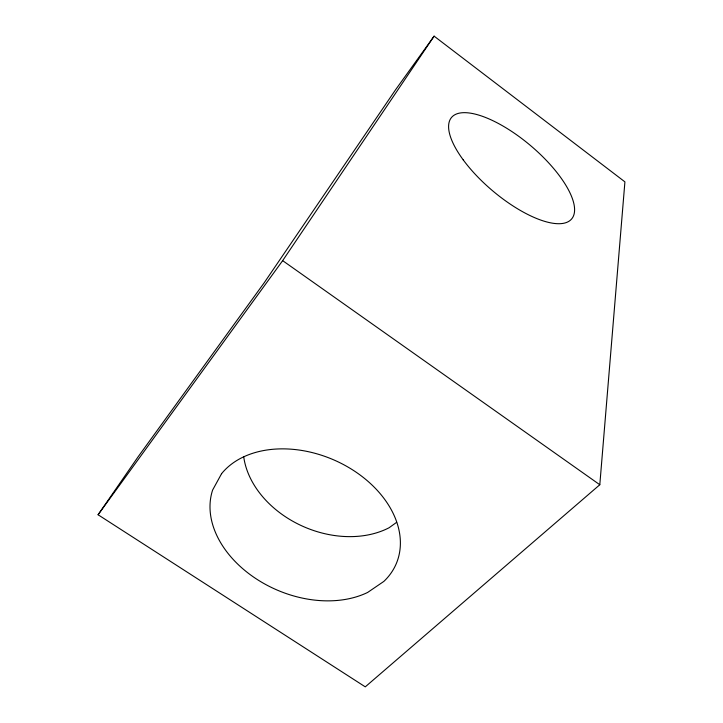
<?xml version="1.0" encoding="UTF-8"?>
<svg xmlns="http://www.w3.org/2000/svg" width="723" height="723" viewBox="0 0 723 723"><rect width="100%" height="100%" fill="white"/><g stroke="black" fill="none" stroke-linecap="round" stroke-linejoin="round"><path stroke-width="1.08" d="M599.801 484.744L624.916 181.862L434.107 36.15L395.598 89.715L264.22 282.738L137.985 456.981L98.084 514.758L365.278 686.85L599.801 484.744L282.657 260.642L434.107 36.15M98.084 514.758L282.657 260.642M396.647 522.313L389.073 527.763A91.685 68.956 23.2 0 1 299.159 524.591A91.685 68.956 23.2 0 1 243.732 456.882M221.581 473.682L212.616 490.058A98.997 70.971 23.2 0 0 255.825 578.581A98.997 70.971 23.2 0 0 367.646 592.444L383.823 581.428A98.997 70.971 23.2 0 0 354.848 471.333A98.997 70.971 23.2 0 0 221.581 473.682M463.208 159.855A78.617 29.507 40.2 0 0 570.7 219.928A78.617 29.507 40.2 0 0 500.849 124.817A78.617 29.507 40.2 0 0 463.208 159.855"/></g></svg>
